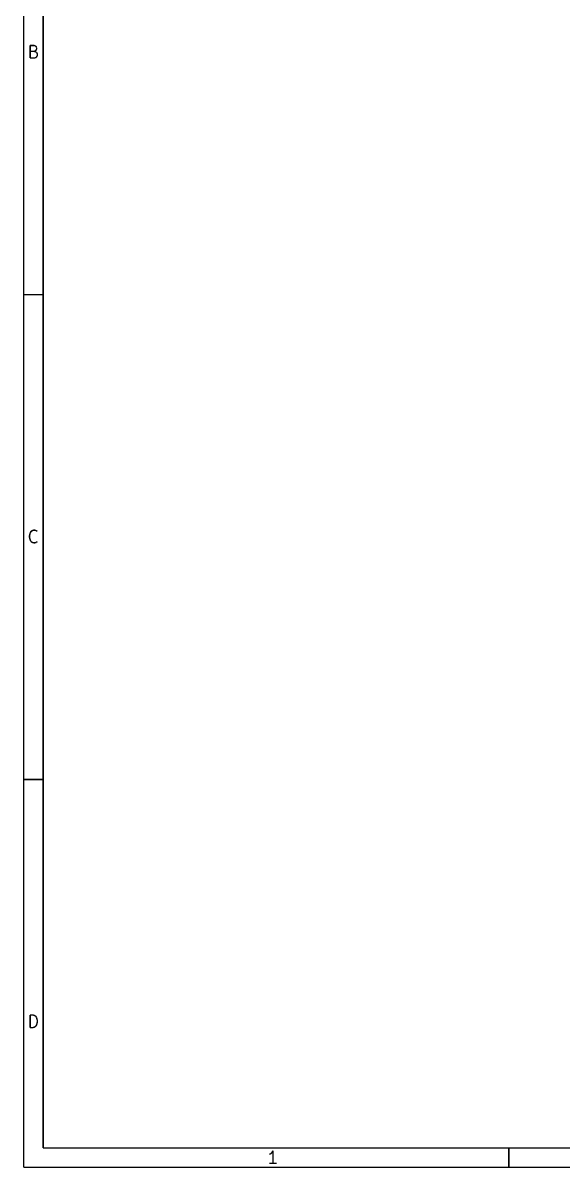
# Model space of a CAD drawing. Header units: millimetres. Extents: x 10 to 287, y 10 to 200.
# Drawn here: x 9.9 to 65.6, y 9.9 to 128.1 of the extents above; entities that cross this region are included whole.
import ezdxf

# ---------------------------------------------------------------- set-up
doc = ezdxf.new("R2010")
doc.units = ezdxf.units.MM
doc.layers.add('P', color=7, linetype='Continuous')

msp = doc.modelspace()

# ---------------------------------------------------------------- linework, layer by layer
at = {"layer": 'P', "const_width": 0.15}
for points in [[(9.984, 200.025), (9.984, 10.019)], [(11.994, 198.032), (11.994, 12.012)], [(10.654, 124.442), (10.654, 125.73)], [(10.654, 125.73), (11.077, 125.73)], [(11.077, 125.73), (11.201, 125.677)], [(11.201, 125.183), (11.077, 125.113)], [(11.201, 125.677), (11.271, 125.607)], [(11.271, 125.236), (11.201, 125.183)], [(11.271, 125.607), (11.324, 125.483)], [(11.324, 125.36), (11.271, 125.236)], [(11.324, 125.483), (11.324, 125.36)], [(11.077, 125.113), (10.654, 125.113)], [(11.148, 124.442), (10.654, 124.442)], [(11.077, 125.113), (11.271, 125.06)], [(11.271, 124.495), (11.148, 124.442)], [(11.271, 125.06), (11.324, 124.989)], [(11.324, 124.566), (11.271, 124.495)], [(11.324, 124.989), (11.395, 124.866)], [(11.395, 124.689), (11.324, 124.566)], [(11.395, 124.866), (11.395, 124.689)], [(9.984, 100.03), (11.994, 100.03)], [(10.654, 75.424), (10.707, 75.547)], [(10.707, 75.547), (10.83, 75.671)], [(10.83, 75.671), (11.024, 75.741)], [(11.024, 75.741), (11.148, 75.741)], [(11.148, 75.741), (11.324, 75.671)], [(11.324, 75.671), (11.395, 75.618)], [(10.583, 75.177), (10.654, 75.424)], [(10.583, 75.001), (10.583, 75.177)], [(10.654, 74.754), (10.583, 75.001)], [(10.707, 74.613), (10.654, 74.754)], [(10.83, 74.489), (10.707, 74.613)], [(11.024, 74.436), (10.83, 74.489)], [(11.148, 74.436), (11.024, 74.436)], [(11.324, 74.489), (11.148, 74.436)], [(11.395, 74.56), (11.324, 74.489)], [(9.984, 50.024), (11.994, 50.024)], [(10.654, 24.43), (10.654, 25.735)], [(10.654, 25.735), (10.954, 25.735)], [(10.954, 25.735), (11.148, 25.665)], [(11.148, 25.665), (11.271, 25.559)], [(11.271, 25.559), (11.324, 25.435)], [(11.324, 24.747), (11.271, 24.624)], [(11.324, 25.435), (11.395, 25.171)], [(11.395, 24.994), (11.324, 24.747)], [(11.395, 25.171), (11.395, 24.994)], [(10.954, 24.43), (10.654, 24.43)], [(11.148, 24.5), (10.954, 24.43)], [(11.271, 24.624), (11.148, 24.5)], [(11.994, 12.012), (284.992, 12.012)], [(59.99, 12.012), (59.99, 10.019)], [(35.437, 11.412), (35.313, 11.359)], [(35.56, 11.536), (35.437, 11.412)], [(35.683, 11.73), (35.56, 11.536)], [(35.683, 10.425), (35.683, 11.73)], [(9.984, 10.019), (286.985, 10.019)], [(36.054, 10.425), (35.313, 10.425)]]:
    msp.add_lwpolyline(points, dxfattribs=at)

doc.saveas('drawing.dxf')
